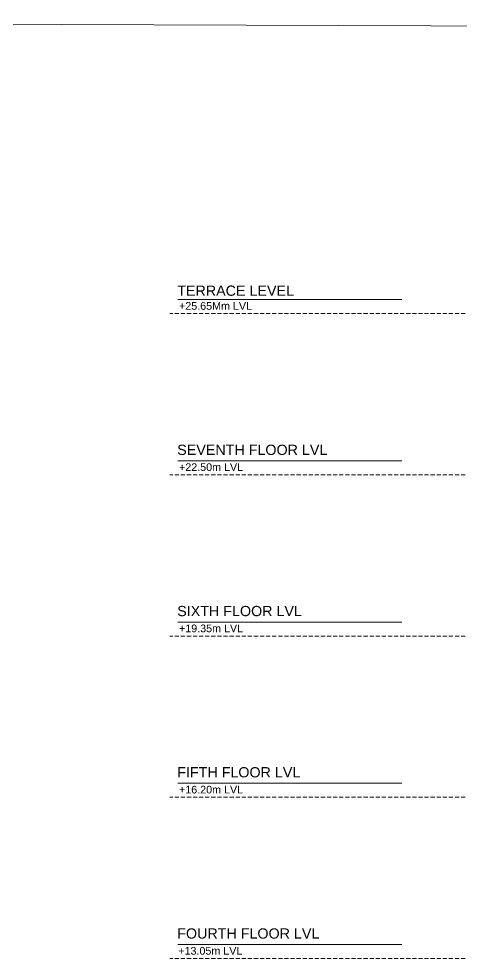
# Model space of a CAD drawing. Header units: millimetres. Extents: x -1932176 to 78768, y -1967 to 1266654.
# Drawn here: x -367464 to -358819, y 399471 to 417863 of the extents above; entities that cross this region are included whole.
import ezdxf

# ---------------------------------------------------------------- set-up
doc = ezdxf.new("R2010")
doc.units = ezdxf.units.MM
doc.linetypes.add('DASHED', pattern=[0.75, 0.5, -0.25])
doc.linetypes.add('HIDDEN2', pattern=[4.7625, 3.175, -1.5875])
doc.layers.add('NAMES', color=252, linetype='Continuous', lineweight=15)
doc.layers.add('SHEET', color=7, linetype='Continuous', lineweight=13)
doc.styles.get("Standard").update_dxf_attribs({"font": 'arial.ttf'})

msp = doc.modelspace()

# ---------------------------------------------------------------- linework, layer by layer
at = {"layer": 'NAMES', "color": 7, "linetype": 'Continuous', "lineweight": 20, "ltscale": 2}
for p, q in [((-362038.36197, 412378.37538), (-364353.58042, 412378.37538)), ((-359975.77095, 412378.37538), (-364353.58042, 412378.37538)), ((-362038.36197, 409228.37538), (-364353.58042, 409228.37538)), ((-359975.77095, 409228.37538), (-364353.58042, 409228.37538)), ((-362038.36197, 406078.37538), (-364353.58042, 406078.37538)), ((-359975.77095, 406078.37538), (-364353.58042, 406078.37538)), ((-359975.77095, 402928.37538), (-364353.58042, 402928.37538)), ((-362038.36197, 399778.37538), (-364353.58042, 399778.37538)), ((-359975.77095, 399778.37538), (-364353.58042, 399778.37538))]:
    msp.add_line(p, q, dxfattribs=at)
at = {"layer": 'NAMES', "color": 7, "linetype": 'HIDDEN2', "lineweight": 20, "ltscale": 25}
for p, q in [((-358383.19584, 412104.64374), (-364511.22374, 412104.64374)), ((-358383.19584, 408954.64374), (-364511.22374, 408954.64374)), ((-358383.19584, 405804.64374), (-364511.22374, 405804.64374)), ((-358383.19584, 402654.64374), (-364511.22374, 402654.64374)), ((-358383.19584, 399504.64374), (-364511.22374, 399504.64374))]:
    msp.add_line(p, q, dxfattribs=at)
at = {"layer": 'NAMES', "color": 7, "linetype": 'DASHED', "lineweight": 20, "ltscale": 25}
msp.add_line((-363888.59825, 399504.64374), (-363885.01299, 399504.64374), dxfattribs=at)
at = {"layer": 'SHEET'}
msp.add_lwpolyline([(-397320.66447, 417863.34346), (-326918.79622, 417606.90636), (-326918.79622, 380000.11822), (-397320.66447, 380256.55533)], close=True, dxfattribs=at)

# ---------------------------------------------------------------- texts
at = {"layer": 'NAMES', "color": 7, "linetype": 'Continuous', "lineweight": 20, "ltscale": 2}
for s, height, p in [('TERRACE LEVEL', 200, (-364368.03045, 412451.78282)), ('+25.65Mm LVL', 150, (-364332.89624, 412178.9963)), ('SEVENTH FLOOR LVL', 200, (-364368.03045, 409342.73251)), ('+22.50m LVL', 150, (-364332.89624, 409028.9963)), ('SIXTH FLOOR LVL', 200, (-364368.03045, 406192.73251)), ('+19.35m LVL', 150, (-364332.89624, 405878.9963)), ('FIFTH FLOOR LVL', 200, (-364368.03045, 403042.73251)), ('+16.20m LVL', 150, (-364332.89624, 402728.9963)), ('FOURTH FLOOR LVL', 200, (-364368.03045, 399892.73251)), ('+13.05m LVL', 150, (-364347.09377, 399578.9963))]:
    msp.add_text(s, height=height, dxfattribs=at).set_placement(p)

doc.saveas('drawing.dxf')
